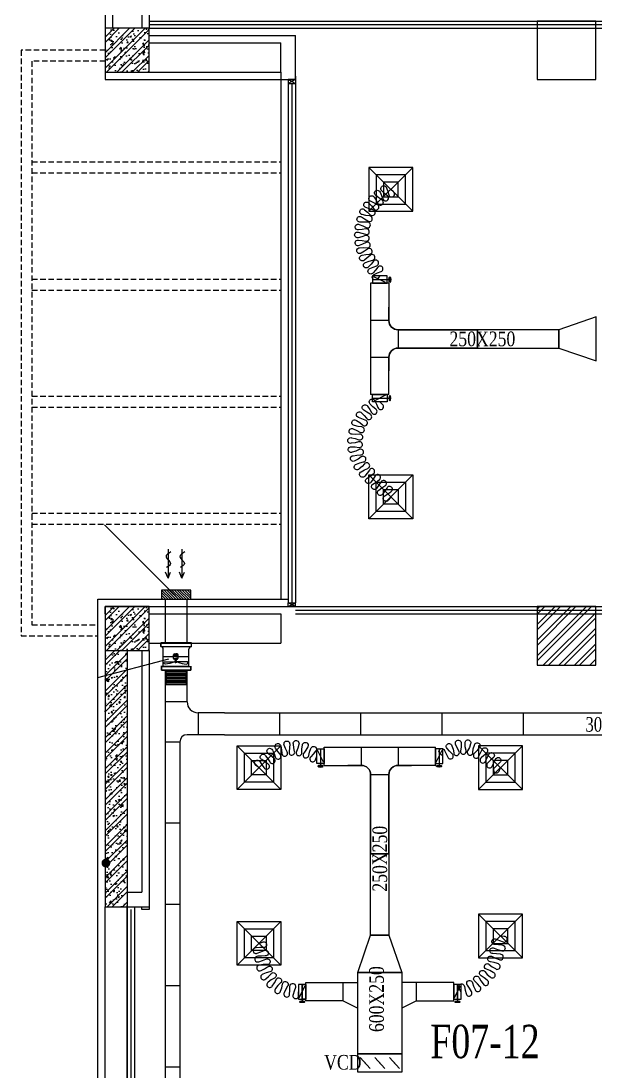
# Model space of a CAD drawing. Header units: metres. Extents: x 352651 to 1421851, y -87441 to -24441.
# Drawn here: x 901532 to 909385, y -62804 to -48460 of the extents above; entities that cross this region are included whole.
import ezdxf
from ezdxf.enums import TextEntityAlignment as Align

# ---------------------------------------------------------------- set-up
doc = ezdxf.new("R2010")
doc.units = ezdxf.units.M
doc.header["$LTSCALE"] = 300
doc.header["$MEASUREMENT"] = 0
doc.linetypes.add('DASHED2', pattern=[0.375, 0.25, -0.125])
for name, color, linetype in [('100', 2, 'CONTINUOUS'), ('bat noi mem', 4, 'CONTINUOUS'), ('CUA', 8, 'CONTINUOUS'), ('CUAGIO', 2, 'CONTINUOUS'), ('dien', 2, 'CONTINUOUS'), ('HATCH', 145, 'CONTINUOUS'), ('KHUAT', 8, 'DASHED2'), ('KT', 1, 'CONTINUOUS'), ('NOITHAT', 145, 'CONTINUOUS'), ('THAY', 9, 'CONTINUOUS'), ('TUONG', 7, 'CONTINUOUS'), ('vach', 6, 'CONTINUOUS')]:
    doc.layers.add(name, color=color, linetype=linetype)
doc.layers.add('noi mem', color=5, linetype='BATTING', lineweight=0)
doc.styles.add('PHU', font='vntimeh.shx', dxfattribs={"width": 0.8})
doc.styles.add('ROMANS', font='romans.shx', dxfattribs={"width": 0.75, "bigfont": 'romancvn.shx'})
doc.linetypes.add('BATTING', pattern='A,0.0001,-0.1,[134,ltypeshp.shx,S=0.1,R=0,X=-0.1,Y=0],-0.2,[134,ltypeshp.shx,S=0.1,R=180,X=0.1,Y=0],-0.1', length=0.4001)

# ---------------------------------------------------------------- blocks, each defined once
blk = doc.blocks.new('cot1')
at = {"layer": 'vach'}
blk.add_lwpolyline([(-400, -400), (400, -400), (400, 400), (-400, 400)], close=True, dxfattribs=at)
blk = doc.blocks.new('SAD')
at = {"layer": 'CUAGIO', "color": 8}
for p, q in [((-300, -300), (300, 300)), ((300, -300), (-300, 300))]:
    blk.add_line(p, q, dxfattribs=at)
at = {"layer": 'CUAGIO'}
blk.add_lwpolyline([(300, -300), (300, 300), (-300, 300), (-300, -300)], close=True, dxfattribs=at)
at = {"layer": 'CUAGIO', "color": 8}
for points in [[(200, -200), (200, 200), (-200, 200), (-200, -200)], [(100, -100), (100, 100), (-100, 100), (-100, -100)]]:
    blk.add_lwpolyline(points, close=True, dxfattribs=at)
blk = doc.blocks.new('1-van gio D200')
at = {"layer": 'CUAGIO'}
h = blk.add_hatch(dxfattribs=at)
h.set_pattern_fill('ANSI31', color=256, scale=100, style=0)
edge = h.paths.add_edge_path()
edge.add_ellipse((486127, -58494), major_axis=(-38.1, 0), ratio=0.310482, start_angle=0, end_angle=360, ccw=False)
for p, q in [((486167, -58437), (486087, -58277)), ((486127, -58257), (486127, -58494))]:
    blk.add_line(p, q, dxfattribs=at)
at = {"layer": 'CUAGIO', "const_width": 3}
for points in [[(486127, -58457), (486177, -58457), (486177, -58257), (486077, -58257), (486077, -58457), (486127, -58457)], [(486167, -58437), (486087, -58277)], [(486127, -58257), (486127, -58494)]]:
    blk.add_lwpolyline(points, dxfattribs=at)
at = {"layer": 'CUAGIO'}
blk.add_lwpolyline([(486177, -58457), (486077, -58457), (486077, -58257), (486177, -58257)], close=True, dxfattribs=at)
at = {"layer": 'CUAGIO', "const_width": 5.35}
blk.add_lwpolyline([(486131, -58357, -1), (486123, -58357, -1)], format="xyb", close=True, dxfattribs=at)
at = {"layer": 'CUAGIO', "extrusion": (0, 0, -1)}
blk.add_ellipse((486127, -58494), major_axis=(-38.1, 0), ratio=0.310482, start_param=-1.570796, end_param=4.712389, dxfattribs=at)
blk = doc.blocks.new('Quat thong gio 2')
at = {"layer": 'CUAGIO', "color": 2}
for p, q in [((604439, -54339), (604439, -54304)), ((604439, -54689), (604439, -54339)), ((604439, -54339), (604676, -54339)), ((604504, -54352), (604504, -54499)), ((604574, -54339), (604574, -54478)), ((604576, -54339), (604576, -54478)), ((604711, -54304), (604711, -54724)), ((604711, -54304), (604711, -54304)), ((604493, -54499), (604493, -54511)), ((604493, -54499), (604512, -54499)), ((604504, -54486), (604497, -54486)), ((604500, -54486), (604500, -54499)), ((604512, -54499), (604512, -54511)), ((604512, -54506), (604535, -54506)), ((604535, -54494), (604551, -54479)), ((604535, -54494), (604535, -54511)), ((604551, -54479), (604551, -54511)), ((604551, -54479), (604598, -54479)), ((604575, -54543), (604575, -54479)), ((604598, -54479), (604598, -54543)), ((604613, -54494), (604613, -54511)), ((604493, -54523), (604493, -54511)), ((604493, -54523), (604512, -54523)), ((604504, -54536), (604497, -54536)), ((604500, -54536), (604500, -54523)), ((604504, -54670), (604504, -54523)), ((604512, -54523), (604512, -54511)), ((604512, -54516), (604535, -54516)), ((604535, -54528), (604535, -54511)), ((604535, -54528), (604551, -54543)), ((604551, -54543), (604551, -54511)), ((604551, -54543), (604598, -54543)), ((604574, -54543), (604574, -54689)), ((604576, -54543), (604576, -54689)), ((604613, -54528), (604613, -54511)), ((604439, -54689), (604676, -54689)), ((604439, -54689), (604439, -54724)), ((604711, -54724), (604711, -54724))]:
    blk.add_line(p, q, dxfattribs=at)
at = {"layer": 'CUAGIO', "color": 2, "const_width": 1}
for points in [[(604439, -54304), (604439, -54339)], [(604439, -54724), (604439, -54689)]]:
    blk.add_lwpolyline(points, dxfattribs=at)
for points in [[(604711, -54304), (604711, -54304, -0.414214), (604676, -54339), (604439, -54339)], [(604711, -54724), (604711, -54724, 0.414214), (604676, -54689), (604439, -54689)]]:
    blk.add_lwpolyline(points, format="xyb", dxfattribs=at)
at = {"layer": 'CUAGIO', "color": 2}
for points in [[(604497, -54486, -0.067078), (604469, -54367, -0.673836), (604504, -54352)], [(604497, -54536, 0.067078), (604469, -54655, 0.673836), (604504, -54670)]]:
    blk.add_lwpolyline(points, format="xyb", dxfattribs=at)
for centre, radius, start, end in [((604676, -54304), 35, 270, 0), ((604575, -54478), 1.5, 213.5573, 326.4427), ((604598, -54494), 15, 0, 90), ((604575, -54544), 1.5, 33.5573, 146.4427), ((604598, -54528), 15, 270, 0), ((604676, -54724), 35, 0, 90)]:
    blk.add_arc(centre, radius, start, end, dxfattribs=at)

msp = doc.modelspace()

# ---------------------------------------------------------------- hatches: boundary and pattern name
at = {"layer": 'dien'}
h = msp.add_hatch(dxfattribs=at)
h.set_pattern_fill('ANSI31', color=256, scale=200, angle=90, style=0)
h.set_pattern_definition([(135, (912169.04, -816146.812), (-17.6776695, -17.6776695), [])])
h.paths.add_polyline_path([(903450.5, -56233.6), (903450.5, -56359.6), (903850.5, -56359.6), (903850.5, -56233.6)])
at = {"layer": 'HATCH', "linetype": 'Continuous'}
h = msp.add_hatch(dxfattribs=at)
h.set_pattern_fill('ANSI32', color=256, scale=400, style=0)
h.set_pattern_definition([(45, (444749.62, -347750.56), (-106.066017, 106.066017), []), (45, (444820.33, -347750.56), (-106.066017, 106.066017), [])])
h.paths.add_polyline_path([(902982.1, -57059.6), (902682.1, -57059.6), (902682.1, -58612.5), (902982.1, -58612.5)])
h.paths.add_polyline_path([(902982.1, -58612.5), (902682.1, -58612.5), (902682.1, -59359.6), (902982.1, -59359.6)])
h.paths.add_polyline_path([(902982.1, -59359.6), (902682.1, -59359.6), (902682.1, -60559.6), (902982.1, -60559.6)])
h = msp.add_hatch(dxfattribs=at)
h.set_pattern_fill('AR-CONC,_O', color=256, scale=30)
h.set_pattern_definition([(50, (444749.62, -347750.56), (215.178055, -18.82564), [22.5, -247.5]), (355, (444749.62, -347750.56), (-41.6254, 225.65764), [18, -198]), (100.4514, (444767.56, -347752.12), (173.552815, 206.83186), [19.12206, -210.34263]), (46.1842, (444749.62, -347690.56), (320.17231, -49.6557), [33.75, -371.25]), (96.6356, (444776.3, -347694.7), (280.39881, 292.23536), [28.68309, -315.5139]), (351.1842, (444749.62, -347690.56), (280.39858, 292.23558), [27, -297]), (21, (444779.62, -347705.56), (179.072116, -120.78567), [22.5, -247.5]), (326, (444779.62, -347705.56), (72.9946, 217.54501), [18, -198]), (71.4514, (444794.55, -347715.62), (252.06679, 96.75915), [19.12206, -210.34263]), (37.5, (444749.624, -347750.555), (3.647957, 99.868156), [0, -195.6, 0, -201, 0, -198.75]), (7.5, (444749.62, -347750.56), (78.920861, 118.323514), [0, -114.6, 0, -191.1, 0, -75.75]), (327.5, (444682.724, -347750.555), (160.146731, -6.766462), [0, -75, 0, -234, 0, -310.5]), (317.5, (444652.72, -347750.56), (174.95585, 30.031495), [0, -97.5, 0, -155.4, 0, -220.5])])
h.paths.add_polyline_path([(902982.1, -57059.6), (902682.1, -57059.6), (902682.1, -57584, -0.5724516), (902726.8, -57610.2, -0.5724516), (902682.1, -57636.4), (902682.1, -58612.5), (902982.1, -58612.5)])
h.paths.add_polyline_path([(902982.1, -58612.5), (902682.1, -58612.5), (902682.1, -59359.6), (902982.1, -59359.6)])
h.paths.add_polyline_path([(902982.1, -59359.6), (902682.1, -59359.6), (902682.1, -60559.6), (902982.1, -60559.6)])
at = {"layer": 'NOITHAT', "linetype": 'Continuous'}
h = msp.add_hatch(dxfattribs=at)
h.set_pattern_fill('ANSI32,_O', color=256, scale=400)
h.set_pattern_definition([(45, (533084.75, -361850.56), (-106.066017, 106.066017), []), (45, (533155.46, -361850.56), (-106.066017, 106.066017), [])])
h.paths.add_polyline_path([(902982.1, -48959.6), (902982.1, -48559.6), (902682.1, -48559.6), (902682.1, -48959.6)])
h.paths.add_polyline_path([(903282.1, -48959.6), (903282.1, -48559.6), (902982.1, -48559.6), (902982.1, -48959.6)])
h.paths.add_polyline_path([(902982.1, -48959.6), (902982.1, -49159.6), (903282.1, -49159.6), (903282.1, -48959.6)])
h.paths.add_polyline_path([(902982.1, -49159.6), (902982.1, -48959.6), (902682.1, -48959.6), (902682.1, -49159.6)])
h = msp.add_hatch(dxfattribs=at)
h.set_pattern_fill('AR-CONC,_O', color=256, scale=30)
h.set_pattern_definition([(50, (533084.75, -361850.56), (215.178055, -18.82564), [22.5, -247.5]), (355, (533084.75, -361850.56), (-41.6254, 225.65764), [18, -198]), (100.4514, (533102.68, -361852.12), (173.552815, 206.83186), [19.12206, -210.34263]), (46.1842, (533084.75, -361790.56), (320.17231, -49.6557), [33.75, -371.25]), (96.6356, (533111.43, -361794.7), (280.39881, 292.23536), [28.68309, -315.5139]), (351.1842, (533084.75, -361790.56), (280.39858, 292.23558), [27, -297]), (21, (533114.75, -361805.56), (179.072116, -120.78567), [22.5, -247.5]), (326, (533114.75, -361805.56), (72.9946, 217.54501), [18, -198]), (71.4514, (533129.68, -361815.62), (252.06679, 96.75915), [19.12206, -210.34263]), (37.5, (533084.75, -361850.555), (3.647957, 99.868156), [0, -195.6, 0, -201, 0, -198.75]), (7.5, (533084.75, -361850.56), (78.920861, 118.323514), [0, -114.6, 0, -191.1, 0, -75.75]), (327.5, (533017.85, -361850.555), (160.146731, -6.766462), [0, -75, 0, -234, 0, -310.5]), (317.5, (532987.85, -361850.56), (174.95585, 30.031495), [0, -97.5, 0, -155.4, 0, -220.5])])
h.paths.add_polyline_path([(902982.1, -48959.6), (902982.1, -48559.6), (902682.1, -48559.6), (902682.1, -48959.6)])
h.paths.add_polyline_path([(903282.1, -48959.6), (903282.1, -48559.6), (902982.1, -48559.6), (902982.1, -48959.6)])
h.paths.add_polyline_path([(902982.1, -48959.6), (902982.1, -49159.6), (903282.1, -49159.6), (903282.1, -48959.6)])
h.paths.add_polyline_path([(902982.1, -49159.6), (902982.1, -48959.6), (902682.1, -48959.6), (902682.1, -49159.6)])
h = msp.add_hatch(dxfattribs=at)
h.set_pattern_fill('ANSI32,_O', color=256, scale=400)
h.set_pattern_definition([(45, (533084.75, -369750.56), (-106.066017, 106.066017), []), (45, (533155.46, -369750.56), (-106.066017, 106.066017), [])])
h.paths.add_polyline_path([(902982.1, -56859.6), (902982.1, -56459.6), (902682.1, -56459.6), (902682.1, -56859.6)])
h.paths.add_polyline_path([(903282.1, -56859.6), (903282.1, -56459.6), (902982.1, -56459.6), (902982.1, -56859.6)])
h.paths.add_polyline_path([(902982.1, -56859.6), (902982.1, -57059.6), (903282.1, -57059.6), (903282.1, -56859.6)])
h.paths.add_polyline_path([(902982.1, -57059.6), (902982.1, -56859.6), (902682.1, -56859.6), (902682.1, -57059.6)])
h = msp.add_hatch(dxfattribs=at)
h.set_pattern_fill('AR-CONC,_O', color=256, scale=30)
h.set_pattern_definition([(50, (533084.75, -369750.56), (215.178055, -18.82564), [22.5, -247.5]), (355, (533084.75, -369750.56), (-41.6254, 225.65764), [18, -198]), (100.4514, (533102.68, -369752.12), (173.552815, 206.83186), [19.12206, -210.34263]), (46.1842, (533084.75, -369690.56), (320.17231, -49.6557), [33.75, -371.25]), (96.6356, (533111.43, -369694.7), (280.39881, 292.23536), [28.68309, -315.5139]), (351.1842, (533084.75, -369690.56), (280.39858, 292.23558), [27, -297]), (21, (533114.75, -369705.56), (179.072116, -120.78567), [22.5, -247.5]), (326, (533114.75, -369705.56), (72.9946, 217.54501), [18, -198]), (71.4514, (533129.68, -369715.62), (252.06679, 96.75915), [19.12206, -210.34263]), (37.5, (533084.75, -369750.555), (3.647957, 99.868156), [0, -195.6, 0, -201, 0, -198.75]), (7.5, (533084.75, -369750.56), (78.920861, 118.323514), [0, -114.6, 0, -191.1, 0, -75.75]), (327.5, (533017.85, -369750.555), (160.146731, -6.766462), [0, -75, 0, -234, 0, -310.5]), (317.5, (532987.85, -369750.56), (174.95585, 30.031495), [0, -97.5, 0, -155.4, 0, -220.5])])
h.paths.add_polyline_path([(902982.1, -56859.6), (902982.1, -56459.6), (902682.1, -56459.6), (902682.1, -56859.6)])
h.paths.add_polyline_path([(903282.1, -56859.6), (903282.1, -56459.6), (902982.1, -56459.6), (902982.1, -56859.6)])
h.paths.add_polyline_path([(902982.1, -56859.6), (902982.1, -57059.6), (903282.1, -57059.6), (903282.1, -56859.6)])
h.paths.add_polyline_path([(902982.1, -57059.6), (902982.1, -56859.6), (902682.1, -56859.6), (902682.1, -57059.6)])
h = msp.add_hatch(dxfattribs=at)
h.set_pattern_fill('ANSI32,_O', color=256, scale=400)
h.set_pattern_definition([(45, (85841.88, -151621.38), (-106.066017, 106.066017), []), (45, (85912.59, -151621.38), (-106.066017, 106.066017), [])])
h.paths.add_polyline_path([(908582.1, -57259.6), (909382.1, -57259.6), (909382.1, -56459.6), (908582.1, -56459.6)])

# ---------------------------------------------------------------- linework, layer by layer
at = {"layer": '100', "color": 3}
msp.add_line((902674.5, -55343.7), (903650.4, -56319.6), dxfattribs=at)
at = {"layer": 'bat noi mem'}
for p, q in [((903521, -57327), (903501, -57347)), ((903800.6, -57347), (903501, -57347)), ((903501, -57347), (903521, -57367)), ((903521, -57367), (903501, -57387)), ((903780.6, -57327), (903521, -57327)), ((903780.6, -57367), (903521, -57367)), ((903780.6, -57327), (903800.6, -57347)), ((903800.6, -57347), (903780.6, -57367)), ((903780.6, -57367), (903800.6, -57387)), ((903800.6, -57387), (903501, -57387)), ((903501, -57387), (903521, -57407)), ((903521, -57407), (903501, -57427)), ((903800.6, -57427), (903501, -57427)), ((903501, -57427), (903521, -57447)), ((903521, -57447), (903501, -57467)), ((903800.6, -57467), (903501, -57467)), ((903501, -57467), (903521, -57487)), ((903521, -57487), (903501, -57507)), ((903800.6, -57507), (903501, -57507)), ((903501, -57507), (903521, -57527)), ((903780.6, -57407), (903521, -57407)), ((903780.6, -57447), (903521, -57447)), ((903780.6, -57487), (903521, -57487)), ((903800.6, -57387), (903780.6, -57407)), ((903780.6, -57407), (903800.6, -57427)), ((903800.6, -57427), (903780.6, -57447)), ((903780.6, -57447), (903800.6, -57467)), ((903800.6, -57467), (903780.6, -57487)), ((903780.6, -57487), (903800.6, -57507)), ((903800.6, -57507), (903780.6, -57527)), ((903800.6, -57527), (903501, -57527))]:
    msp.add_line(p, q, dxfattribs=at)
at = {"layer": 'CUA', "linetype": 'Continuous'}
for p, q in [((903282.1, -48459.6), (914082.1, -48459.6)), ((903282.1, -48509.6), (914082.1, -48509.6)), ((903282.1, -48559.6), (914082.1, -48559.6)), ((905182.1, -49312.3), (905182.1, -56406.8)), ((905232.1, -49312.3), (905232.1, -56406.8)), ((905282.1, -49212.3), (905282.1, -56406.8)), ((905282.1, -56459.6), (914082.1, -56459.6)), ((905282.1, -56509.6), (914082.1, -56509.6)), ((905282.1, -56559.6), (914082.1, -56559.6)), ((902982.1, -64559.6), (902982.1, -60559.6)), ((902982.1, -60559.6), (902982.1, -64559.6)), ((903032.1, -60599.6), (903032.1, -64519.6)), ((903082.1, -60559.6), (903082.1, -64559.6))]:
    msp.add_line(p, q, dxfattribs=at)
at = {"layer": 'CUA'}
for p, q in [((905281.7, -49259.6), (905182.1, -49259.6)), ((905281.7, -49259.6), (905182.1, -49312.3)), ((905182.1, -49259.6), (905281.7, -49312.3)), ((905182.1, -49259.6), (905182.1, -49312.3)), ((905182.1, -49312.3), (905281.7, -49312.3)), ((905281.7, -49259.6), (905281.7, -49312.3)), ((905182.1, -56406.8), (905281.7, -56406.8)), ((905281.7, -56459.6), (905182.1, -56406.8)), ((905182.1, -56459.6), (905281.7, -56406.8)), ((905182.1, -56459.6), (905182.1, -56406.8)), ((905281.7, -56459.6), (905182.1, -56459.6)), ((905281.7, -56459.6), (905281.7, -56406.8))]:
    msp.add_line(p, q, dxfattribs=at)
at = {"layer": 'CUA', "linetype": 'Continuous'}
msp.add_lwpolyline([(903282.1, -60559.6), (903282.1, -60599.6), (903182.1, -60599.6), (903182.1, -60559.6)], close=True, dxfattribs=at)
at = {"layer": 'CUAGIO'}
for p, q in [((906557.1, -52042.4), (906307.1, -52042.4)), ((906557.1, -52552.4), (906307.1, -52552.4)), ((906682.1, -52677.4), (906682.1, -52927.4)), ((906307.1, -53052.4), (906557.1, -53052.4)), ((906557.1, -53562.4), (906307.1, -53562.4)), ((903500.5, -56359.6), (903500.6, -56955)), ((903800.6, -56955), (903800.5, -56359.6)), ((903440.5, -57005), (903440.5, -56955)), ((903450.5, -56955), (903850.5, -56955)), ((903860.5, -57005), (903860.5, -56955)), ((903450.5, -57327), (903450.5, -57277)), ((903450.5, -57277), (903450.5, -57327)), ((903450.5, -57327), (903850.5, -57327)), ((903800.5, -57327), (903500.5, -57327)), ((903500.6, -57327), (903500.6, -57759.6)), ((903800.6, -57753.6), (903800.6, -57327)), ((903850.5, -57327), (903850.5, -57277)), ((903850.5, -57327), (903850.5, -57277)), ((903500.6, -57759.6), (903500.6, -63914)), ((903800.6, -57759.6), (903500.6, -57759.6)), ((904309.7, -57909.6), (903950.6, -57909.6)), ((903950.6, -57909.6), (903950.6, -58209.6)), ((904309.7, -57909.6), (913540.6, -57909.6)), ((905060.6, -57909.6), (905060.6, -58209.6)), ((906170.6, -57909.6), (906170.6, -58209.6)), ((907280.6, -57909.6), (907280.6, -58209.6)), ((908390.6, -57909.6), (908390.6, -58209.6)), ((904309.7, -58209.6), (903800.6, -58209.6)), ((904309.7, -58209.6), (918090.1, -58209.5)), ((903700.6, -58309.6), (903500.6, -58309.6)), ((903700.6, -58303.6), (903700.6, -63913.4)), ((905672.1, -58628), (905672.1, -58378)), ((906182.1, -58628), (906182.1, -58378)), ((906682.1, -58378), (906682.1, -58628)), ((907192.1, -58628), (907192.1, -58378)), ((906307.1, -58753), (906557.1, -58753)), ((903700.6, -59419.6), (903500.6, -59419.6)), ((903700.6, -60529.6), (903500.6, -60529.6)), ((903700.6, -61639.6), (903500.6, -61639.6)), ((905422.1, -61846.1), (905422.1, -61596.1)), ((905422.1, -61596.1), (906132.1, -61596.1)), ((905932.1, -61846.1), (905932.1, -61596.1)), ((907442.1, -61596.1), (906732.1, -61596.1)), ((906932.1, -61846.1), (906932.1, -61596.1)), ((907442.1, -61846.1), (907442.1, -61596.1)), ((905932.1, -61846.1), (905422.1, -61846.1)), ((905932.1, -61846.1), (906132.1, -61946.1)), ((906932.1, -61846.1), (906732.1, -61946.1)), ((906932.1, -61846.1), (907442.1, -61846.1)), ((906732.1, -62568), (906132.1, -62568)), ((906299, -62767.3), (906165.1, -62618.7)), ((906499, -62767.3), (906365.1, -62618.7)), ((906699, -62767.3), (906565.1, -62618.7)), ((903700.6, -62749.6), (903500.6, -62749.6))]:
    msp.add_line(p, q, dxfattribs=at)
at = {"layer": 'CUAGIO', "ltscale": 1.5}
for p, q in [((906307.1, -52042.4), (906307.1, -53562.4)), ((905672.1, -58378), (907192.1, -58378))]:
    msp.add_line(p, q, dxfattribs=at)
at = {"layer": 'CUAGIO', "color": 6, "ltscale": 100}
for p, q in [((903540, -55675), (903540, -56070)), ((903730, -55675), (903730, -56070)), ((903540, -56070), (903505.3, -55988.6)), ((903540, -56070), (903574.8, -55988.6)), ((903730, -56070), (903695.3, -55988.6)), ((903730, -56070), (903764.8, -55988.6))]:
    msp.add_line(p, q, dxfattribs=at)
at = {"layer": 'CUAGIO', "color": 2}
for p, q in [((903500.5, -56955), (903800.5, -56955)), ((903800.5, -57327), (903500.5, -57327))]:
    msp.add_line(p, q, dxfattribs=at)
at = {"layer": 'CUAGIO', "color": 3}
msp.add_line((902582.1, -57425.8), (903550.8, -57170.9), dxfattribs=at)
at = {"layer": 'CUAGIO'}
for points in [[(906557.1, -52042.4), (906557.1, -52552.4, 0.4142136), (906682.1, -52677.4), (907767.1, -52677.4), (907767.1, -52927.4), (906682.1, -52927.4, 0.4142136), (906557.1, -53052.4), (906557.1, -53237.4)], [(906557.1, -53562.4), (906557.1, -53052.4, -0.4142136), (906682.1, -52927.4), (907767.1, -52927.4), (907767.1, -52677.4), (906682.1, -52677.4, -0.4142136), (906557.1, -52552.4), (906557.1, -52367.4)], [(905672.1, -58628), (906182.1, -58628, -0.4142136), (906307.1, -58753), (906307.1, -59838), (906557.1, -59838), (906557.1, -58753, -0.4142136), (906682.1, -58628), (906867.1, -58628)], [(907192.1, -58628), (906682.1, -58628, 0.4142136), (906557.1, -58753), (906557.1, -59838), (906307.1, -59838), (906307.1, -58753, 0.4142136), (906182.1, -58628), (905997.1, -58628)]]:
    msp.add_lwpolyline(points, format="xyb", dxfattribs=at)
for points in [[(909387.1, -53102.4), (909387.1, -52502.4), (908877.1, -52677.4), (908877.1, -52927.4)], [(908877.1, -52677.4), (907767.1, -52677.4), (907767.1, -52927.4), (908877.1, -52927.4)], [(906307.1, -60948), (906307.1, -59838), (906557.1, -59838), (906557.1, -60948)], [(906732.1, -61458), (906132.1, -61458), (906307.1, -60948), (906557.1, -60948)], [(905422.1, -61821.1), (905372.1, -61821.1), (905372.1, -61621.1), (905422.1, -61621.1)], [(907442.1, -61821.1), (907492.1, -61821.1), (907492.1, -61621.1), (907442.1, -61621.1)], [(906132.1, -62568), (906732.1, -62568), (906732.1, -62818), (906132.1, -62818)]]:
    msp.add_lwpolyline(points, close=True, dxfattribs=at)
at = {"layer": 'CUAGIO', "color": 2}
for points in [[(903440.5, -57005), (903860.5, -57005), (903860.5, -56955), (903440.5, -56955)], [(903450.5, -57277), (903850.5, -57277), (903850.5, -57327), (903450.5, -57327)], [(906132.1, -61458), (906732.1, -61458), (906732.1, -62568), (906132.1, -62568)]]:
    msp.add_lwpolyline(points, close=True, dxfattribs=at)
at = {"layer": 'CUAGIO', "const_width": 10}
for points in [[(906227.1, -62693, 1), (906237.1, -62693, 1)], [(906427.1, -62693, 1), (906437.1, -62693, 1)], [(906627.1, -62693, 1), (906637.1, -62693, 1)]]:
    msp.add_lwpolyline(points, format="xyb", close=True, dxfattribs=at)
at = {"layer": 'CUAGIO'}
for centre, radius, start, end in [((903950.6, -57759.6), 150, 180.0053, 270), ((903800.6, -58309.6), 100, 90, 180)]:
    msp.add_arc(centre, radius, start, end, dxfattribs=at)
at = {"layer": 'CUAGIO', "color": 9, "ltscale": 100}
for points in [[(903580, -55713), (903512.5, -55778.5), (903574.5, -55871), (903520.5, -55927)], [(903770, -55713), (903702.5, -55778.5), (903764.5, -55871), (903710.5, -55927)]]:
    msp.add_spline(points, degree=3, dxfattribs=at)
at = {"layer": 'dien'}
msp.add_lwpolyline([(903450.5, -56233.6), (903450.5, -56359.6), (903850.5, -56359.6), (903850.5, -56233.6)], close=True, dxfattribs=at)
at = {"layer": 'KHUAT'}
for p, q in [((901532.1, -48859.6), (901532.1, -56859.6)), ((902682.1, -48859.6), (901532.1, -48859.6)), ((902682.1, -49009.6), (901682.1, -49009.6)), ((901682.1, -49009.6), (901682.1, -56709.6)), ((901682.1, -50384.6), (905082.1, -50384.6)), ((901682.1, -50534.6), (905082.1, -50534.6)), ((901682.1, -51984.6), (905082.1, -51984.6)), ((901682.1, -52134.6), (905082.1, -52134.6)), ((901682.1, -53584.6), (905082.1, -53584.6)), ((901682.1, -53734.6), (905082.1, -53734.6)), ((901682.1, -55184.6), (905082.1, -55184.6)), ((901682.1, -55334.6), (905082.1, -55334.6)), ((901682.1, -56709.6), (902582.1, -56709.6)), ((901532.1, -56859.6), (902582.1, -56859.6))]:
    msp.add_line(p, q, dxfattribs=at)
at = {"layer": 'noi mem', "linetype": 'ByBlock', "ltscale": 1.5}
for points in [[(906432.1, -51942.4), (906399.4, -51982.1, -1.3333333), (906354.8, -51921.8), (906402.4, -51902.1), (906450, -51882.5, 1.3333333), (906405.5, -51822.2), (906372.7, -51861.9), (906339.9, -51901.7, -1.3333333), (906295.3, -51841.4), (906343, -51821.7), (906390.6, -51802.2, 1.3333333), (906346.2, -51741.8), (906313.3, -51781.4), (906278, -51819.5, -1.3333333), (906236.8, -51756.9), (906285.9, -51739.6), (906335.2, -51726.4, 1.3333333), (906298.8, -51660.9), (906261.6, -51695.9), (906221.1, -51728.5, -1.3333333), (906189.5, -51660.4), (906240.5, -51650.5), (906291.3, -51644.7, 1.3333333), (906264.8, -51574.6), (906222.8, -51603.8), (906178, -51630.1, -1.3333333), (906156.7, -51558.1), (906208.7, -51555.8), (906259.7, -51557.5, 1.3333333), (906243.8, -51484.2), (906198, -51506.9), (906149.8, -51526.4, -1.3333333), (906139.3, -51452.2), (906191, -51457.4), (906241.3, -51466.5, 1.3333333), (906236.2, -51391.7), (906187.6, -51407.5), (906137.1, -51419.8, -1.3333333), (906137.5, -51344.8), (906187.9, -51357.5), (906236.3, -51373.9, 1.3333333), (906242.2, -51299.1), (906191.8, -51307.7), (906140, -51312.4, -1.3333333), (906151.4, -51238.3), (906199.4, -51258.3), (906244.9, -51281.5, 1.3333333), (906261.7, -51208.4), (906210.6, -51209.5), (906158.7, -51206.6, -1.3333333), (906180.7, -51134.9), (906225.3, -51161.7), (906266.9, -51191.4, 1.3333333), (906294.2, -51121.5), (906243.5, -51115.1), (906192.6, -51104.7, -1.3333333), (906224.9, -51037), (906265, -51070), (906301.8, -51105.4, 1.3333333), (906339, -51040.3), (906289.8, -51026.6), (906241, -51008.8, -1.3333333), (906282.8, -50946.6), (906317.7, -50985.1), (906349, -51025.5, 1.3333333), (906395.3, -50966.5), (906348.6, -50945.8), (906302.9, -50921, -1.3333333), (906353.4, -50865.6), (906382.3, -50908.8), (906407.3, -50953.3, 1.3333333), (906461.7, -50901.7), (906418.6, -50874.4), (906377, -50843.2, -1.3333333), (906435, -50795.8), (906457.3, -50842.7), (906475.5, -50890.5, 1.3333333), (906536.9, -50847.4), (906498.2, -50814), (906460.5, -50778.8, -1.3333333), (906523.4, -50738), (906540.2, -50786.8), (906556.9, -50835.5, 1.3333333), (906619.8, -50794.7), (906582.1, -50759.6)], [(906582.1, -54959.6), (906553, -55001.2, -1.3333333), (906500.1, -54948), (906541.9, -54919.1), (906583.6, -54890.2, 1.3333333), (906530.7, -54837), (906501.6, -54878.7), (906472.5, -54920.3, -1.3333333), (906419.5, -54867.1), (906461.3, -54838.2), (906503, -54809.3, 1.3333333), (906450.1, -54756.1), (906421, -54797.7), (906391.9, -54839.4, -1.3333333), (906339, -54786.2), (906380.7, -54757.3), (906422.5, -54728.4, 1.3333333), (906369.6, -54675.2), (906340.4, -54716.8), (906311.3, -54758.5, -1.3333333), (906258.4, -54705.3), (906300.2, -54676.4), (906341.9, -54647.7, 1.3333333), (906289.3, -54594.3), (906260.1, -54635.8), (906227.4, -54675.5, -1.3333333), (906178.6, -54618.5), (906222.9, -54592.4), (906268.4, -54571.3, 1.3333333), (906225.2, -54510), (906190, -54545.8), (906150.6, -54578.8, -1.3333333), (906113.2, -54513.7), (906161.6, -54496.3), (906210.3, -54484, 1.3333333), (906179.2, -54415.7), (906138, -54444.3), (906093.1, -54469.4, -1.3333333), (906068.5, -54398.6), (906119.3, -54390.4), (906169.3, -54387.4, 1.3333333), (906151.5, -54314.5), (906105.7, -54335), (906056.9, -54351.3, -1.3333333), (906045.9, -54277.1), (906097.4, -54278.5), (906147.1, -54284.9, 1.3333333), (906143.1, -54210), (906094.3, -54221.5), (906043.3, -54228.5, -1.3333333), (906046.4, -54153.5), (906096.6, -54164.5), (906144.3, -54180, 1.3333333), (906154.3, -54105.7), (906104.2, -54108), (906052.9, -54105.3, -1.3333333), (906069.8, -54032.2), (906117.1, -54052.4), (906161.1, -54076.4, 1.3333333), (906184.7, -54005.3), (906135.1, -53998.2), (906085.1, -53986, -1.3333333), (906115.3, -53917.4), (906158.1, -53946), (906196.8, -53977.8, 1.3333333), (906233.3, -53912.3), (906185.8, -53896.1), (906139, -53874.8, -1.3333333), (906181.4, -53813), (906218.1, -53849.1), (906250.3, -53887.5, 1.3333333), (906298.3, -53829.9), (906254.7, -53805.2), (906212.6, -53775.6, -1.3333333), (906265.8, -53722.7), (906295.2, -53765), (906319.6, -53808.8, 1.3333333), (906377.5, -53761.1), (906339.2, -53728.7), (906302.8, -53693.2, -1.3333333), (906363.7, -53649.6), (906385.6, -53695.5), (906407.3, -53741.4, 1.3333333), (906468.4, -53697.9), (906432.1, -53662.4)], [(904782.1, -58659.6), (904740.3, -58630.7, -1.3333333), (904793.2, -58577.6), (904822.2, -58619.4), (904851.1, -58661.2, 1.3333333), (904904.1, -58608.1), (904862.2, -58579.2), (904820.3, -58550.4, -1.3333333), (904873.3, -58497.3), (904902.2, -58539.1), (904929.5, -58581.2, 1.3333333), (904983.9, -58529.6), (904943.4, -58500.1), (904905.5, -58464.9, -1.3333333), (904965.5, -58419.9), (904988.7, -58466.1), (905005.3, -58513.2, 1.3333333), (905070.3, -58475.8), (905037.8, -58437.8), (905009.4, -58394.6, -1.3333333), (905078.4, -58365.2), (905089.9, -58415.6), (905094.8, -58465.3, 1.3333333), (905166.9, -58444.4), (905144.4, -58399.8), (905127.1, -58351.1, -1.3333333), (905201.2, -58339), (905200.3, -58390.6), (905193.2, -58440.1, 1.3333333), (905268.1, -58437), (905256.9, -58388.3), (905251.8, -58336.9, -1.3333333), (905326.6, -58342.8), (905313.4, -58392.8), (905294.7, -58439.1, 1.3333333), (905368.2, -58454), (905369, -58404), (905376.3, -58352.8, -1.3333333), (905447.5, -58376.4), (905422.8, -58421.8), (905393.5, -58462.4, 1.3333333), (905461.4, -58494.3), (905474, -58445.9), (905491.3, -58398, -1.3333333), (905556.1, -58435.6), (905523.1, -58474.4), (905490, -58512.9, 1.3333333), (905554.7, -58550.8), (905572.1, -58503)], [(907292.1, -58503), (907255.2, -58468, -1.3333333), (907315.8, -58423.8), (907337.9, -58469.6), (907359.7, -58515.3, 1.3333333), (907420.5, -58471.4), (907383.9, -58436.3), (907351, -58396.2, -1.3333333), (907416.4, -58359.5), (907433.4, -58408.6), (907441.5, -58457.7, 1.3333333), (907512, -58432), (907486.7, -58389.3), (907468.2, -58340.7, -1.3333333), (907541.9, -58326.8), (907542.4, -58378.7), (907534.5, -58427.8, 1.3333333), (907609.4, -58425.9), (907599.1, -58377.3), (907596.9, -58325.4, -1.3333333), (907671.2, -58335.6), (907655.2, -58385), (907632.1, -58429, 1.3333333), (907703.8, -58451), (907709.4, -58401.7), (907723.9, -58351.8, -1.3333333), (907791.1, -58385), (907760.2, -58426.8), (907724.6, -58462.2, 1.3333333), (907786.3, -58504.8), (907806.9, -58459.1), (907828.9, -58413.3, -1.3333333), (907889.6, -58457.5), (907852.7, -58492.5), (907815.9, -58527.6, 1.3333333), (907876.6, -58571.7), (907898.6, -58525.9), (907920.7, -58480.1, -1.3333333), (907981.3, -58524.3), (907944.5, -58559.3), (907907.7, -58594.4, 1.3333333), (907968.3, -58638.5), (907990.4, -58592.7), (908012.4, -58547, -1.3333333), (908073.1, -58591.1), (908036.3, -58626.2), (907999.5, -58661.2, 1.3333333), (908060.1, -58705.4), (908082.1, -58659.6)], [(907542.1, -61721.1), (907517.3, -61677.2, -1.3333333), (907586.8, -61648.9), (907599.7, -61697.6), (907613.2, -61746.4, 1.3333333), (907682.4, -61717.6), (907657.2, -61673.7), (907629.1, -61632.7, -1.3333333), (907695.9, -61598.6), (907712.6, -61645.3), (907734.6, -61691.5, 1.3333333), (907797.8, -61651.1), (907765.1, -61611.8), (907729.7, -61577, -1.3333333), (907788.7, -61530.7), (907814.1, -61573.4), (907844.5, -61614.6, 1.3333333), (907898.8, -61562.8), (907859.2, -61530.5), (907817.8, -61503, -1.3333333), (907866.9, -61446.4), (907900, -61483.4), (907937.6, -61518, 1.3333333), (907981.1, -61456.9), (907936, -61432.7), (907890.2, -61413.7, -1.3333333), (907927.6, -61348.7), (907967.1, -61378.7), (908010.7, -61405.5, 1.3333333), (908041.7, -61337.2), (907992.8, -61322.1), (907944.2, -61312.1, -1.3333333), (907968.5, -61241.2), (908013, -61263.2), (908060.6, -61281.4, 1.3333333), (908078.4, -61208.5), (908027.8, -61202.7), (907977.6, -61198, -1.3333333), (907994, -61124.8), (908041.4, -61141.9), (908088.8, -61159, 1.3333333), (908105.2, -61085.8), (908055, -61081.1), (908004.8, -61076.4, -1.3333333), (908021.1, -61003.2), (908068.6, -61020.3), (908116, -61037.5, 1.3333333), (908132.3, -60964.3), (908082.1, -60959.6)], [(904782.1, -61059.6), (904829.6, -61042.1, -1.3333333), (904844.4, -61115.6), (904793.9, -61117.8), (904743.3, -61120.1, 1.3333333), (904758.2, -61193.6), (904805.6, -61176.1), (904853.1, -61158.6, -1.3333333), (904867.9, -61232.1), (904817.4, -61234.4), (904766.8, -61236.6, 1.3333333), (904781.6, -61310.1), (904829.1, -61292.6), (904876.5, -61275, -1.3333333), (904891.5, -61348.5), (904841, -61350.9), (904790, -61358, 1.3333333), (904811.5, -61429.8), (904858, -61407.8), (904899.7, -61380.7, -1.3333333), (904930.2, -61449.3), (904882.2, -61462.1), (904834.6, -61481.9, 1.3333333), (904873.5, -61546), (904913, -61512.8), (904946.5, -61476.1, -1.3333333), (904993.3, -61534.7), (904950.1, -61559.2), (904909.1, -61590.4, 1.3333333), (904963, -61642.6), (904992.8, -61600.5), (905015.9, -61556.6, -1.3333333), (905076, -61601.4), (905040.4, -61636.1), (905008.6, -61676.6, 1.3333333), (905073.9, -61713.4), (905092.1, -61665.2), (905103.3, -61616.8, -1.3333333), (905172.8, -61645), (905147.2, -61687.5), (905126.7, -61734.8, 1.3333333), (905199.2, -61753.9), (905204.6, -61702.7), (905204.8, -61652.2, -1.3333333), (905278.9, -61664.1), (905263.3, -61712.1), (905248, -61760.3, 1.3333333), (905322.1, -61771.7), (905322.1, -61721.1)]]:
    msp.add_lwpolyline(points, format="xyb", dxfattribs=at)
at = {"layer": 'THAY'}
for p, q in [((902682.1, -49059.6), (902682.1, -49159.6)), ((902682.1, -49059.6), (902682.1, -49159.6)), ((902582.1, -76159.6), (902582.1, -56359.6)), ((902582.1, -56359.6), (905182.1, -56359.6)), ((902682.1, -56559.6), (902682.1, -56459.6)), ((902682.1, -56559.6), (902682.1, -56459.6))]:
    msp.add_line(p, q, dxfattribs=at)
at = {"layer": 'THAY', "linetype": 'Continuous'}
for p, q in [((905082.1, -49159.6), (905082.1, -56359.6)), ((902682.1, -64559.6), (902682.1, -60559.6))]:
    msp.add_line(p, q, dxfattribs=at)
at = {"layer": 'THAY', "linetype": 'Continuous', "const_width": 60}
msp.add_lwpolyline([(902661.6, -59963.5, 1), (902721.6, -59963.5, 1)], format="xyb", close=True, dxfattribs=at)
at = {"layer": 'TUONG'}
for p, q in [((902682.1, -47859.6), (902682.1, -49259.6)), ((903282.1, -47859.6), (903282.1, -48559.6)), ((902782.1, -48059.6), (902782.1, -48559.6)), ((903182.1, -48059.6), (903182.1, -48559.6)), ((903282.1, -48659.6), (905282.1, -48659.6)), ((903282.1, -48759.6), (905082.1, -48759.6)), ((905082.1, -49159.6), (905082.1, -48759.6)), ((905282.1, -49259.6), (905282.1, -48659.6)), ((903282.1, -49159.6), (905082.1, -49159.6)), ((902682.1, -49259.6), (905282.1, -49259.6)), ((902682.1, -56459.6), (905282.1, -56459.6)), ((902682.1, -56459.6), (902682.1, -60559.6)), ((903282.1, -56559.6), (905082.1, -56559.6)), ((905082.1, -56559.6), (905082.1, -56959.6)), ((902682.1, -57059.6), (902682.1, -60559.6)), ((902982.1, -57059.6), (902982.1, -60559.6)), ((903182.1, -57059.6), (903182.1, -60359.6)), ((903282.1, -56959.6), (905082.1, -56959.6)), ((903282.1, -57059.6), (903282.1, -60559.6)), ((902682.1, -57259.6), (902682.1, -57959.6)), ((902982.1, -60359.6), (903182.1, -60359.6)), ((902682.1, -60559.6), (903282.1, -60559.6))]:
    msp.add_line(p, q, dxfattribs=at)
at = {"layer": 'vach'}
for points in [[(902682.1, -49159.6), (903282.1, -49159.6), (903282.1, -48559.6), (902682.1, -48559.6)], [(902682.1, -57059.6), (903282.1, -57059.6), (903282.1, -56459.6), (902682.1, -56459.6)]]:
    msp.add_lwpolyline(points, close=True, dxfattribs=at)

# ---------------------------------------------------------------- block references
at = {"layer": 'CUAGIO'}
for name, p, rotation in [('SAD', (906582.1, -50759.6), 270), ('1-van gio D200', (848074.8, -539739.4), 90), ('SAD', (908082.1, -58659.6), 180), ('SAD', (908082.1, -60959.6), 180)]:
    msp.add_blockref(name, p, dxfattribs=dict(at, rotation=rotation))
at = {"layer": 'CUAGIO', "xscale": -1}
for name, p, rotation in [('1-van gio D200', (848074.8, 434134.6), 90), ('SAD', (906582.1, -54959.6), 270), ('SAD', (904782.1, -58659.6), 180), ('SAD', (904782.1, -61059.6), 180)]:
    msp.add_blockref(name, p, dxfattribs=dict(at, rotation=rotation))
at = {"layer": 'CUAGIO', "color": 2, "rotation": 90}
msp.add_blockref('Quat thong gio 2', (849136.3, -661715.8), dxfattribs=at)
at = {"layer": 'CUAGIO'}
msp.add_blockref('1-van gio D200', (419495, -145.6), dxfattribs=at)
at = {"layer": 'CUAGIO', "xscale": -1}
for p in [(1393369.1, -145.6), (1391499.1, -3363.7), (1393619.1, -3363.7)]:
    msp.add_blockref('1-van gio D200', p, dxfattribs=at)
at = {"layer": 'vach'}
for p in [(908982.1, -48859.6), (908982.1, -56859.6)]:
    msp.add_blockref('cot1', p, dxfattribs=at)

# ---------------------------------------------------------------- texts
at = {"layer": 'CUAGIO', "color": 2, "style": 'PHU', "width": 0.75}
msp.add_text('300x200', height=200, dxfattribs=at).set_placement((909662.8, -58168.1), align=Align.CENTER)
at = {"layer": 'CUAGIO', "color": 2, "char_height": 200, "style": 'PHU'}
for s, insert, width, attachment_point in [('250x250', (908282.8, -52702.1), 788.836, 3), ('VCD', (905672.4, -62584.6), 439.881, 1)]:
    msp.add_mtext(s, dxfattribs=dict(at, insert=insert, width=width, attachment_point=attachment_point))
at = {"layer": 'CUAGIO', "color": 2, "char_height": 200, "attachment_point": 1, "rotation": 90, "style": 'PHU'}
for s, insert, width in [('250x250', (906331.8, -60353.6), 788.836), ('600x250', (906287.4, -62271.4), 1155.253)]:
    msp.add_mtext(s, dxfattribs=dict(at, insert=insert, width=width))
at = {"layer": 'KT', "ltscale": 1.5, "insert": (907122.2, -62172.2), "char_height": 456.096, "width": 2517.297, "attachment_point": 1, "style": 'ROMANS'}
msp.add_mtext('{\\fTimes New Roman|b0|i0|c0|p18;F07-12}', dxfattribs=at)

doc.saveas('drawing.dxf')
